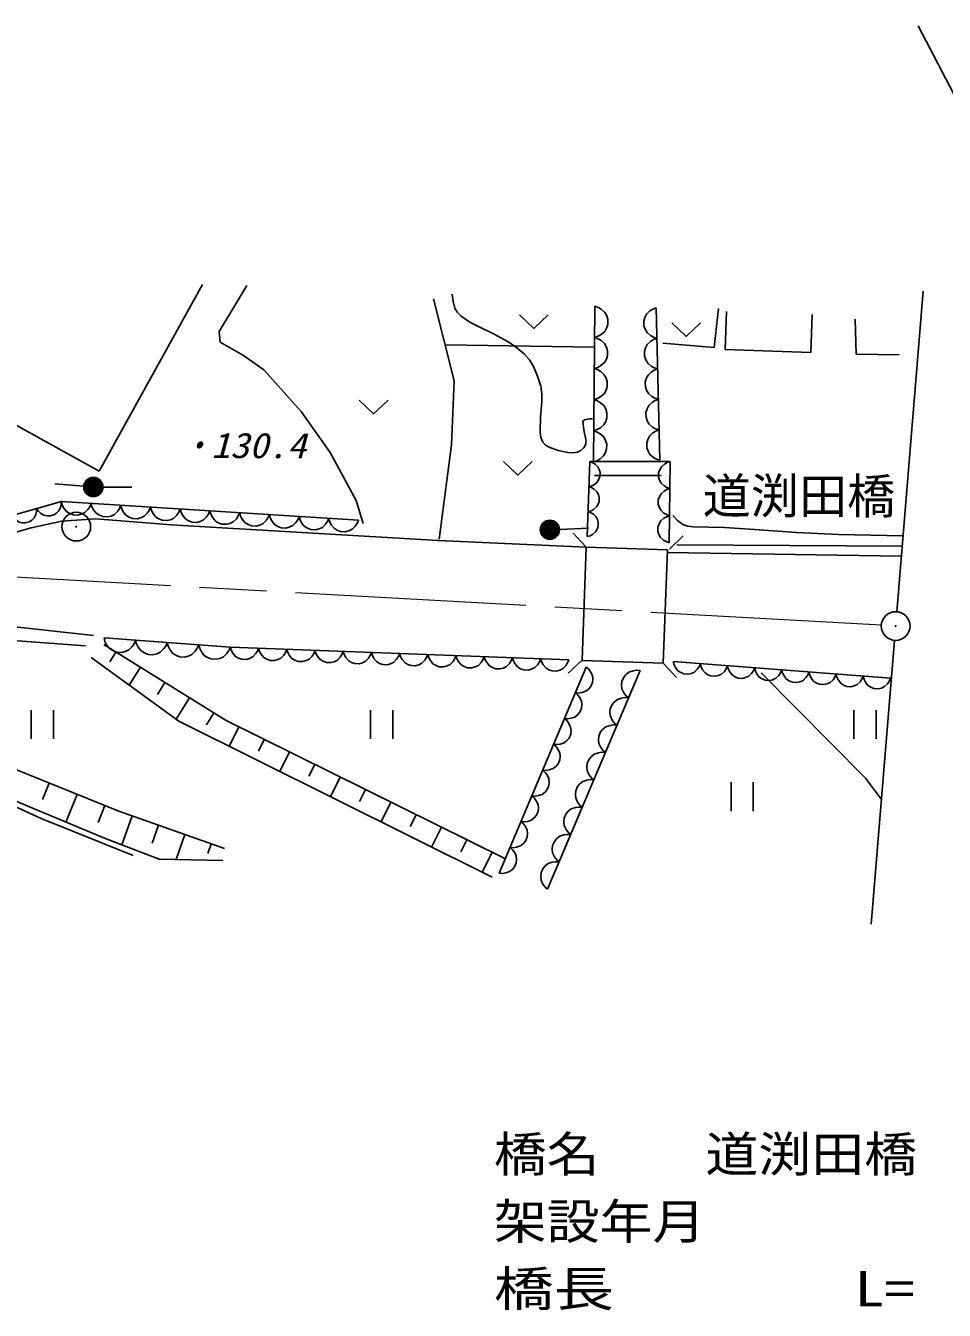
# Model space of a CAD drawing. Units: millimetres, scale not verified. Extents: x 40000 to 680000, y 20000 to 380000.
# Drawn here: x 324424 to 372172, y 253595 to 320416 of the extents above; entities that cross this region are included whole.
import ezdxf
from ezdxf.enums import TextEntityAlignment as Align

# ---------------------------------------------------------------- set-up
doc = ezdxf.new("R2010")
doc.units = ezdxf.units.MM
doc.header["$LTSCALE"] = 1000
doc.linetypes.add('CHAIN', pattern=[18.5, 12, -1.5, 3.5, -1.5])
for name, color, linetype, lineweight in [('M-BGD', 7, 'Continuous', 25), ('M-BGD-HTXT', 7, 'Continuous', 13), ('M-BMK', 2, 'CHAIN', 13), ('M-OTRS', 6, 'Continuous', 25), ('M-STR-STR1', 1, 'Continuous', 25)]:
    doc.layers.add(name, color=color, linetype=linetype, lineweight=lineweight)
doc.layers.add('M-STR-HTXT', color=7, linetype='Continuous')
doc.styles.add('ＭＳ ゴシック', font='')
doc.styles.get('ＭＳ ゴシック').set_extended_font_data('MS Gothic')

# ---------------------------------------------------------------- blocks, each defined once
blk = doc.blocks.new('BUHIN35')
at = {"color": 6, "linetype": 'Continuous', "lineweight": 25}
for radius in [746, 22.5]:
    blk.add_circle((0, 0), radius, dxfattribs=at)
blk = doc.blocks.new('BUHIN42')
at = {"color": 7, "linetype": 'Continuous', "lineweight": 25}
blk.add_lwpolyline([(-633, -210), (-537, -340), (-420, -438), (-250, -537), (-86, -566), (79, -564), (275, -499), (408, -402), (522, -280), (599, -99), (631, 48), (633, 210)], dxfattribs=at)
blk = doc.blocks.new('BUHIN43')
at = {"color": 7, "linetype": 'Continuous', "lineweight": 25}
blk.add_lwpolyline([(-774, 12), (-718, -167), (-628, -319), (-480, -492), (-311, -587), (-130, -648), (110, -652), (293, -597), (464, -506), (618, -338), (709, -189), (774, -12)], dxfattribs=at)
blk = doc.blocks.new('BUHIN44')
at = {"color": 7, "linetype": 'Continuous', "lineweight": 25}
blk.add_lwpolyline([(7, -650), (156, -600), (282, -521), (424, -392), (500, -248), (547, -95), (545, 106), (495, 259), (415, 401), (271, 526), (143, 600), (-7, 650)], dxfattribs=at)
blk = doc.blocks.new('BUHIN45')
at = {"color": 7, "linetype": 'Continuous', "lineweight": 25}
blk.add_lwpolyline([(30, -809), (214, -741), (368, -638), (540, -474), (630, -292), (684, -100), (675, 151), (607, 338), (503, 513), (320, 664), (158, 751), (-30, 809)], dxfattribs=at)
blk = doc.blocks.new('BUHIN46')
at = {"color": 7, "linetype": 'Continuous', "lineweight": 25}
blk.add_lwpolyline([(-56, 791), (-234, 719), (-381, 613), (-545, 447), (-627, 266), (-673, 76), (-656, -170), (-584, -351), (-476, -519), (-291, -661), (-131, -741), (56, -791)], dxfattribs=at)
blk = doc.blocks.new('BUHIN47')
at = {"color": 7, "linetype": 'Continuous', "lineweight": 25}
blk.add_lwpolyline([(-25, 703), (-185, 645), (-319, 555), (-469, 413), (-548, 255), (-595, 88), (-587, -130), (-528, -293), (-438, -445), (-279, -577), (-139, -653), (25, -703)], dxfattribs=at)
blk = doc.blocks.new('BUHIN48')
at = {"color": 7, "linetype": 'Continuous', "lineweight": 25}
blk.add_lwpolyline([(-823, 21), (-766, -170), (-671, -333), (-515, -518), (-337, -621), (-145, -688), (110, -694), (305, -637), (488, -543), (653, -367), (752, -209), (823, -21)], dxfattribs=at)
blk = doc.blocks.new('BUHIN49')
at = {"color": 7, "linetype": 'Continuous', "lineweight": 25}
blk.add_lwpolyline([(-734, -7), (-677, -175), (-588, -317), (-443, -478), (-281, -564), (-108, -617), (120, -615), (292, -558), (452, -469), (594, -306), (677, -162), (734, 7)], dxfattribs=at)
blk = doc.blocks.new('BUHIN50')
at = {"color": 7, "linetype": 'Continuous', "lineweight": 25}
blk.add_lwpolyline([(-251, -683), (-75, -689), (88, -656), (287, -578), (425, -458), (535, -317), (612, -105), (620, 74), (593, 255), (492, 443), (388, 570), (251, 683)], dxfattribs=at)
blk = doc.blocks.new('BUHIN51')
at = {"color": 7, "linetype": 'Continuous', "lineweight": 25}
blk.add_lwpolyline([(266, 724), (80, 731), (-93, 696), (-305, 614), (-450, 486), (-567, 336), (-650, 112), (-658, -79), (-630, -270), (-522, -470), (-412, -605), (-266, -724)], dxfattribs=at)
blk = doc.blocks.new('BUHIN52')
at = {"color": 7, "linetype": 'Continuous', "lineweight": 25}
blk.add_lwpolyline([(-707, 21), (-659, -143), (-578, -284), (-445, -443), (-292, -533), (-127, -591), (92, -598), (260, -549), (418, -469), (561, -318), (646, -182), (707, -21)], dxfattribs=at)
blk = doc.blocks.new('BUHIN96')
at = {"color": 7, "linetype": 'Continuous', "lineweight": 25}
for radius in [498, 440, 382, 322, 265, 195, 135, 77.5, 15]:
    blk.add_circle((0, 0), radius, dxfattribs=at)
blk = doc.blocks.new('BUHIN98')
at = {"color": 7, "linetype": 'Continuous', "lineweight": 25}
blk.add_lwpolyline([(-766, 321), (17, -352), (732, 391)], dxfattribs=at)
blk = doc.blocks.new('BUHIN99')
at = {"color": 7, "linetype": 'Continuous', "lineweight": 25}
for p, q in [((-612, 722), (-542, -776)), ((608, -722), (538, 776))]:
    blk.add_line(p, q, dxfattribs=at)

msp = doc.modelspace()

# ---------------------------------------------------------------- linework, layer by layer
at = {"layer": 'M-BGD'}
for p, q in [((370806, 320416), (378531, 305588)), ((328246, 297247), (333607, 306962)), ((335918, 306907), (334487, 304505)), ((345619, 306206), (346702, 301945)), ((371067, 306599), (369705, 289935)), ((353934, 297728), (354014, 305819)), ((357203, 305739), (357390, 297808)), ((360210, 303678), (360427, 305701)), ((360785, 303573), (360856, 305550)), ((365239, 303414), (365310, 305391)), ((367548, 305153), (367597, 303335)), ((334487, 304505), (334534, 303950)), ((334534, 303950), (335736, 303257)), ((353993, 303688), (346229, 303807)), ((357537, 303895), (360210, 303678)), ((360785, 303573), (365239, 303414)), ((335736, 303257), (336799, 302517)), ((367597, 303335), (369825, 303302)), ((336799, 302517), (338740, 300344)), ((320474, 301535), (328246, 297247)), ((346702, 301945), (346558, 298622)), ((338740, 300344), (340253, 298218)), ((340253, 298218), (341594, 295722)), ((346558, 298622), (345908, 293710)), ((353612, 293842), (353755, 297742)), ((357921, 297742), (353755, 297742)), ((357921, 297742), (357872, 293521)), ((353987, 297015), (357458, 297015)), ((327439, 296460), (325944, 296585)), ((328438, 296419), (329938, 296419)), ((322425, 294582), (326277, 295665)), ((326277, 295665), (341724, 294702)), ((341594, 295722), (341964, 294520)), ((326307, 294641), (328066, 294767)), ((328066, 294767), (331991, 294453)), ((323167, 293856), (324706, 294296)), ((324706, 294296), (326307, 294641)), ((331991, 294453), (345870, 293636)), ((352171, 294217), (353670, 294274)), ((345870, 293636), (353563, 293298)), ((358266, 293417), (369983, 293344)), ((357771, 293012), (369941, 292829)), ((309372, 290746), (327942, 288689)), ((323535, 288454), (327531, 288160)), ((328478, 288232), (334845, 284269)), ((328497, 288573), (335062, 288095)), ((335062, 288095), (352657, 287439)), ((369583, 288440), (368376, 273681)), ((332379, 284238), (327823, 287546)), ((329115, 287836), (328799, 287328)), ((358082, 287337), (369373, 286470)), ((330388, 287043), (329805, 286106)), ((349036, 276333), (353559, 287057)), ((356357, 286871), (351554, 275493)), ((362658, 286753), (368068, 281269)), ((331662, 286250), (331278, 285634)), ((313350, 285985), (329266, 279557)), ((332935, 285458), (332239, 284340)), ((334208, 284665), (333826, 284052)), ((348669, 276124), (332379, 284238)), ((334845, 284269), (349325, 277091)), ((335503, 283943), (335002, 282931)), ((336819, 283290), (336518, 282682)), ((338136, 282638), (337632, 281621)), ((339452, 281985), (339149, 281374)), ((340768, 281333), (340262, 280311)), ((328517, 278152), (320996, 281304)), ((321644, 280815), (325231, 279173)), ((325648, 281018), (325304, 280164)), ((342085, 280680), (341780, 280066)), ((368068, 281269), (368906, 280163)), ((327095, 280433), (326513, 278992)), ((343401, 280028), (342892, 279001)), ((328542, 279849), (328188, 278973)), ((329266, 279557), (334758, 277622)), ((329952, 279315), (329420, 277805)), ((344717, 279375), (344411, 278758)), ((325231, 279173), (330004, 277258)), ((331325, 278831), (330998, 277902)), ((346034, 278723), (345522, 277691)), ((331356, 277060), (328517, 278152)), ((332698, 278347), (332239, 277043)), ((347350, 278070), (347043, 277450)), ((334071, 277864), (333892, 277354)), ((348666, 277417), (348153, 276381)), ((334664, 276998), (331356, 277060))]:
    msp.add_line(p, q, dxfattribs=at)
for points in [[(346594, 306445), (346636, 306066), (346735, 305717), (346867, 305503), (347059, 305312), (347516, 305002), (348000, 304746), (348779, 304376), (349533, 303951), (349959, 303667), (350354, 303329), (350606, 303035), (350814, 302696), (351033, 302191), (351194, 301666), (351255, 301266), (351255, 300851), (351178, 300078), (351160, 299284), (351204, 299000), (351306, 298745), (351445, 298599), (351638, 298489), (352109, 298319), (352599, 298208), (352859, 298192), (353114, 298236), (353288, 298319), (353432, 298456), (353516, 298613), (353549, 298809), (353431, 299389), (353392, 299845), (353477, 299920), (353620, 299957), (353740, 299967), (353881, 299971)], [(358062, 294940), (358309, 294679), (358582, 294476), (358835, 294388), (359121, 294354), (360742, 294308), (362311, 294203), (364483, 294049), (366681, 293953), (368345, 293909), (370026, 293878)]]:
    msp.add_lwpolyline(points, dxfattribs=at)
for radius in [746, 22.5]:
    msp.add_circle((327053, 294358), radius, dxfattribs=at)
at = {"layer": 'M-BMK'}
msp.add_line((368895, 289229), (300260, 293041), dxfattribs=at)
at = {"layer": 'M-STR-STR1'}
for p, q in [((352873, 294022), (353563, 293298)), ((357882, 293193), (358606, 293883)), ((353563, 293298), (353354, 287411)), ((357776, 293148), (353563, 293298)), ((357566, 287250), (357776, 293148)), ((353354, 287411), (352620, 286732)), ((357566, 287250), (353354, 287400)), ((358246, 286517), (357566, 287250))]:
    msp.add_line(p, q, dxfattribs=at)

# ---------------------------------------------------------------- block references
at = {"layer": 'M-BGD', "rotation": 357.3093}
for name, p in [('BUHIN98', (350838, 305026)), ('BUHIN45', (354006, 305010)), ('BUHIN46', (357221, 304946)), ('BUHIN98', (358752, 304610)), ('BUHIN45', (353990, 303392)), ('BUHIN46', (357259, 303360)), ('BUHIN45', (353974, 301774)), ('BUHIN46', (357296, 301774)), ('BUHIN98', (342508, 300584)), ('BUHIN45', (353958, 300155)), ('BUHIN46', (357334, 300187)), ('BUHIN46', (357371, 298601)), ('BUHIN45', (353942, 298537)), ('BUHIN98', (350005, 297391)), ('BUHIN44', (353731, 297092)), ('BUHIN47', (357913, 297039)), ('BUHIN96', (327938, 296419)), ('BUHIN44', (353684, 295792)), ('BUHIN47', (357897, 295631)), ('BUHIN42', (324351, 295124)), ('BUHIN42', (325635, 295485)), ('BUHIN43', (327049, 295617)), ('BUHIN43', (328594, 295521)), ('BUHIN43', (330139, 295424)), ('BUHIN43', (331683, 295328)), ('BUHIN43', (333228, 295232)), ('BUHIN43', (334773, 295136)), ('BUHIN43', (336318, 295039)), ('BUHIN43', (337862, 294943)), ('BUHIN43', (339407, 294847)), ('BUHIN43', (340952, 294750)), ('BUHIN96', (351671, 294198)), ('BUHIN44', (353636, 294492)), ('BUHIN47', (357880, 294224)), ('BUHIN48', (329317, 288513)), ('BUHIN48', (330959, 288394)), ('BUHIN48', (332600, 288275)), ('BUHIN48', (334241, 288155)), ('BUHIN49', (335795, 288068)), ('BUHIN49', (337261, 288013)), ('BUHIN49', (338728, 287959)), ('BUHIN49', (340194, 287904)), ('BUHIN49', (341660, 287849)), ('BUHIN49', (343127, 287795)), ('BUHIN49', (344593, 287740)), ('BUHIN49', (346059, 287685)), ('BUHIN49', (347525, 287630)), ('BUHIN49', (348992, 287576)), ('BUHIN49', (350458, 287521)), ('BUHIN49', (351924, 287466)), ('BUHIN52', (358788, 287283)), ('BUHIN50', (353276, 286387)), ('BUHIN51', (356057, 286160)), ('BUHIN52', (360199, 287175)), ('BUHIN52', (361611, 287066)), ('BUHIN52', (363022, 286958)), ('BUHIN52', (364434, 286849)), ('BUHIN52', (365845, 286741)), ('BUHIN52', (367256, 286633)), ('BUHIN52', (368668, 286524)), ('BUHIN50', (352711, 285047)), ('BUHIN51', (355456, 284738)), ('BUHIN99', (325293, 284063)), ('BUHIN99', (342925, 284063)), ('BUHIN99', (368053, 284063)), ('BUHIN50', (352146, 283706)), ('BUHIN51', (354856, 283315)), ('BUHIN50', (351580, 282365)), ('BUHIN51', (354256, 281893)), ('BUHIN50', (351015, 281025)), ('BUHIN51', (353655, 280471)), ('BUHIN99', (361667, 280314)), ('BUHIN50', (350449, 279684)), ('BUHIN51', (353055, 279049)), ('BUHIN50', (349884, 278344)), ('BUHIN51', (352455, 277627)), ('BUHIN50', (349319, 277003)), ('BUHIN51', (351854, 276204))]:
    msp.add_blockref(name, p, dxfattribs=at)
at = {"layer": 'M-OTRS', "rotation": 357.3093}
msp.add_blockref('BUHIN35', (369644, 289188), dxfattribs=at)

# ---------------------------------------------------------------- texts
at = {"layer": 'M-BGD-HTXT', "style": 'ＭＳ ゴシック', "oblique": 15}
for s, width, p in [('・', 0.85, (332534, 297530)), ('130.4', 1.1, (334061, 297530))]:
    msp.add_text(s, height=1320, rotation=359.9, dxfattribs=dict(at, width=width)).set_placement(p, align=Align.BOTTOM_LEFT)
at = {"layer": 'M-BGD-HTXT', "style": 'ＭＳ ゴシック'}
msp.add_text('道渕田橋', height=1833, rotation=359.9, dxfattribs=at).set_placement((359615, 294496), align=Align.BOTTOM_LEFT)
at = {"layer": 'M-STR-HTXT', "style": 'ＭＳ ゴシック'}
for s, width, p in [('橋名\u3000\u3000道渕田橋', 1.1, (348755, 260253)), ('架設年月\u3000\u3000', 1.1, (348755, 256753)), ('橋長\u3000\u3000\u3000\u3000L=  4.1', 1.25, (348755, 253253))]:
    msp.add_text(s, height=1833, dxfattribs=dict(at, width=width)).set_placement(p, align=Align.BOTTOM_LEFT)

doc.saveas('drawing.dxf')
